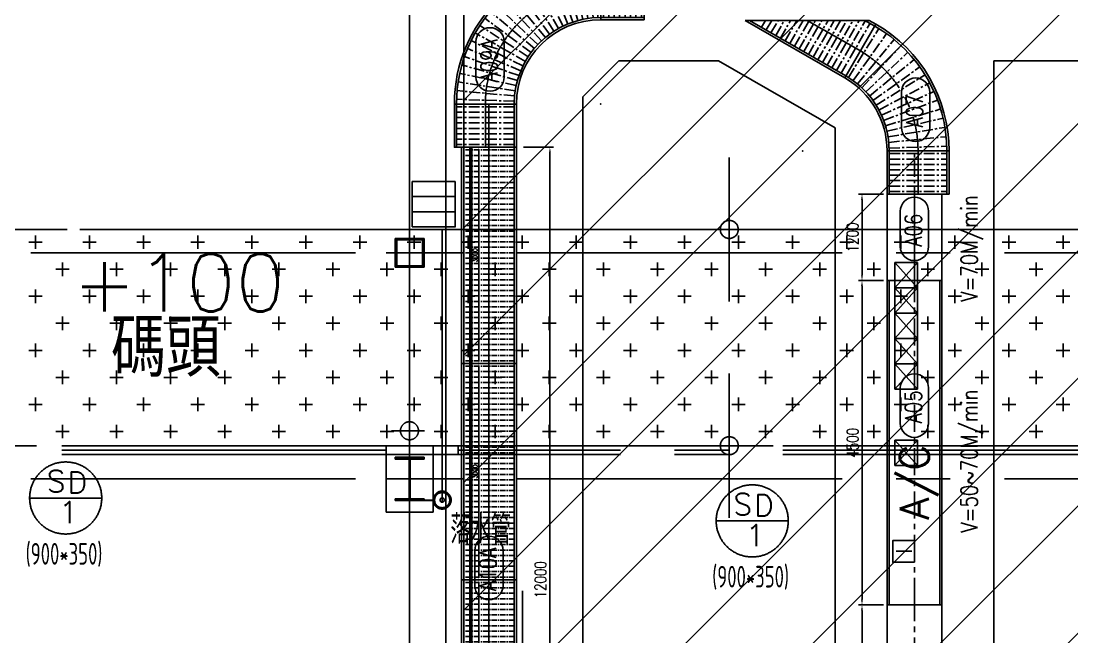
# Model space of a CAD drawing. Extents: x -40736 to 367926, y -65544 to 37405.
# Drawn here: x 336852 to 338310, y -51563 to -50708 of the extents above; entities that cross this region are included whole.
import ezdxf
from ezdxf.enums import TextEntityAlignment as Align

# ---------------------------------------------------------------- set-up
doc = ezdxf.new("R2010")
doc.units = 0
doc.header["$LTSCALE"] = 600
doc.header["$MEASUREMENT"] = 0
for name, pattern in [('CENTER', [2, 1.25, -0.25, 0.25, -0.25]), ('CENTER2', [1.125, 0.75, -0.125, 0.125, -0.125]), ('PHANTOM', [2.5, 1.25, -0.25, 0.25, -0.25, 0.25, -0.25])]:
    doc.linetypes.add(name, pattern=pattern)
doc.layers.get('0').update_dxf_attribs({"linetype": 'CONTINUOUS'})
doc.layers.get('DEFPOINTS').update_dxf_attribs({"linetype": 'CONTINUOUS'})
for name, color, linetype in [('0-1F_OHCV', 6, 'CONTINUOUS'), ('0-CV-DIM', 3, 'CONTINUOUS'), ('0-入荷', 11, 'CONTINUOUS'), ('0-架台', 232, 'CONTINUOUS'), ('0-機台細部', 7, 'CONTINUOUS'), ('0-機號', 4, 'CONTINUOUS'), ('0-滾筒細部', 3, 'CONTINUOUS'), ('0-記號', 3, 'CONTINUOUS'), ('底圖', 253, 'CONTINUOUS'), ('規劃圖', 253, 'CONTINUOUS')]:
    doc.layers.add(name, color=color, linetype=linetype)
doc.styles.add('AEH', font='SIMPLEX.SHX', dxfattribs={"bigfont": 'AE.SHX'})
doc.styles.add('CHINESET', font='ISOCP.SHX', dxfattribs={"width": 0.7, "bigfont": 'CHINESET.SHX'})
doc.styles.get("Standard").update_dxf_attribs({"font": 'txt.shx', "width": 0.75, "bigfont": 'chineset.shx'})
doc.dimstyles.get("Standard").update_dxf_attribs({"dimtxt": 0.18, "dimasz": 0.18, "dimexe": 0.18, "dimexo": 0.0625, "dimgap": 0.09, "dimtad": 0, "dimtih": 1, "dimtoh": 1, "dimdec": 4, "dimzin": 0, "dimdsep": 46, "dimtxsty": 'Standard', "dimcen": 0.09, "dimadec": 0, "dimazin": 0, "dimtfac": 1, "dimtdec": 4, "dimtofl": 0, "dimtmove": 0, "dimatfit": 3, "dimfxl": 0, "dimtolj": 1, "dimtzin": 0, "dimarcsym": 0})

# ---------------------------------------------------------------- blocks, each defined once
blk = doc.blocks.new('90curve')
for p, q in [((-1170, 0), (-2030, 0)), ((0, -1170), (0, -2030))]:
    blk.add_line(p, q)
for points in [[(-2030, 0), (-1170, 0), (-1170, 600), (-2030, 600)], [(0, -2030), (600, -2030), (600, -1170), (0, -1170)]]:
    blk.add_lwpolyline(points, close=True)
for radius in [2030, 1170]:
    blk.add_arc((0, 0), radius, 180, 270)
at = {"linetype": 'CENTER'}
blk.add_arc((0, 0), 1600, 180, 270, dxfattribs=at)
blk.add_point((0, 0))
blk = doc.blocks.new('*D395')
at = {"layer": '0-CV-DIM', "color": 0, "lineweight": -2}
for p, q in [((14444, 85242), (14444, 84777)), ((26444, 85192), (26444, 84777)), ((26369, 84827), (14519, 84827))]:
    blk.add_line(p, q, dxfattribs=at)
at = {"layer": '0-CV-DIM', "color": 0}
for points in [[(14519, 84839), (14519, 84814), (14444, 84827)], [(26369, 84839), (26369, 84814), (26444, 84827)]]:
    blk.add_solid(points, dxfattribs=at)
at = {"layer": 'DEFPOINTS', "color": 0}
for p in [(14444, 85292), (26444, 85242), (14444, 84827)]:
    blk.add_point(p, dxfattribs=at)
at = {"layer": '0-CV-DIM', "color": 0, "insert": (20444, 84957), "char_height": 160, "attachment_point": 5}
blk.add_mtext('\\A1;12000', dxfattribs=at)
blk = doc.blocks.new('roller_FF')
at = {"color": 1, "linetype": 'CENTER', "ltscale": 0.1}
blk.add_line((0, -350), (0, 350), dxfattribs=at)
blk = doc.blocks.new('*D93')
at = {"layer": '0-滾筒細部', "color": 0, "lineweight": -2}
for p, q in [((0, 360), (0, 120)), ((3000, 360), (3000, 120)), ((2970, 140), (30, 140))]:
    blk.add_line(p, q, dxfattribs=at)
at = {"layer": '0-滾筒細部', "color": 0}
for points in [[(30, 145), (30, 135), (0, 140)], [(2970, 145), (2970, 135), (3000, 140)]]:
    blk.add_solid(points, dxfattribs=at)
at = {"layer": 'DEFPOINTS', "color": 0}
for p in [(0, 380), (3000, 380), (0, 140)]:
    blk.add_point(p, dxfattribs=at)
at = {"layer": '0-滾筒細部', "color": 0, "insert": (1500, 192), "char_height": 64, "attachment_point": 5}
blk.add_mtext('\\A1;3000', dxfattribs=at)
blk = doc.blocks.new('CURVE_90')
for p, q in [((1600, 1170), (1600, 2030)), ((1600, 2000), (2200, 2000)), ((1600, 1200), (2200, 1200)), ((430, 0), (-430, 0)), ((-400, 0), (-400, -600)), ((400, 0), (400, -600))]:
    blk.add_line(p, q)
at = {"color": 1}
for p, q in [((1600, 1600), (2200, 1600)), ((0, 0), (0, -600))]:
    blk.add_line(p, q, dxfattribs=at)
for points in [[(1600, 1170), (2200, 1170), (2200, 2030), (1600, 2030)], [(-430, 0), (-430, -600), (430, -600), (430, 0)]]:
    blk.add_lwpolyline(points, close=True)
for radius in [2030, 2000, 1200, 1170]:
    blk.add_arc((1600, 0), radius, 90, 180)
at = {"color": 1, "linetype": 'CENTER'}
blk.add_arc((1600, 0), 1600, 90, 180, dxfattribs=at)
blk.add_point((1600, 0))
at = {"layer": '0-滾筒細部', "color": 1, "linetype": 'CENTER', "ltscale": 0.2}
for p, q in [((1275, 1155), (1058, 1925)), ((1345, 1173), (1175, 1954)), ((1416, 1186), (1294, 1976)), ((1488, 1195), (1414, 1991)), ((1561, 1199), (1535, 1999)), ((1638, 1200), (1638, 2000)), ((1712, 1200), (1712, 2000)), ((1788, 1200), (1788, 2000)), ((1862, 1200), (1862, 2000)), ((1938, 1200), (1938, 2000)), ((2012, 1200), (2012, 2000)), ((2088, 1200), (2088, 2000)), ((2162, 1200), (2162, 2000)), ((1072, 1078), (720, 1796)), ((1138, 1107), (830, 1846)), ((1206, 1133), (943, 1889)), ((886, 965), (411, 1608)), ((946, 1006), (510, 1677)), ((1008, 1044), (613, 1740)), ((829, 920), (316, 1533)), ((724, 820), (140, 1367)), ((775, 872), (225, 1453)), ((632, 709), (-14, 1181)), ((676, 766), (60, 1277)), ((591, 649), (-82, 1082)), ((553, 587), (-144, 978)), ((490, 456), (-250, 761)), ((520, 523), (-200, 871)), ((465, 389), (-292, 648)), ((443, 319), (-328, 532)), ((413, 178), (-378, 296)), ((426, 249), (-357, 415)), ((405, 106), (-392, 176)), ((401, 39), (-399, 65)), ((-400, -38), (400, -38)), ((-400, -112), (400, -112)), ((-400, -188), (400, -188)), ((-400, -262), (400, -262)), ((-400, -338), (400, -338)), ((-400, -413), (400, -413)), ((-400, -488), (400, -488)), ((-400, -563), (400, -563))]:
    blk.add_line(p, q, dxfattribs=at)
blk = doc.blocks.new('platform')
at = {"layer": '0-架台'}
for p, q in [((-34500, -10894), (-34500, -40269)), ((-32100, -13094), (-32600, -13594)), ((-30715, -13094), (-32100, -13094)), ((-30715, -13094), (-29100, -14024)), ((-24715, -13094), (-26900, -13094)), ((-26900, -13094), (-26900, -25594)), ((-32600, -13594), (-32600, -37569)), ((-29100, -14024), (-29100, -25594))]:
    blk.add_line(p, q, dxfattribs=at)
blk = doc.blocks.new('1F-2123')
at = {"color": 15, "linetype": 'PHANTOM'}
for p, q in [((14698.266919, 94730.164645), (14666.866919, 94730.164645)), ((14666.866919, 94730.164645), (14666.866919, 94694.964645)), ((14698.266919, 94730.164645), (14666.866919, 94694.964645)), ((14698.266919, 94694.964645), (14666.866919, 94730.164645)), ((14698.266919, 94730.164645), (14698.266919, 94694.964645)), ((14698.266919, 94694.964645), (14666.866919, 94694.964645))]:
    blk.add_line(p, q, dxfattribs=at)
blk = doc.blocks.new('1F-2124')
at = {"color": 15, "linetype": 'PHANTOM'}
for p, q in [((14698.266919, 94694.964645), (14666.866919, 94694.964645)), ((14666.866919, 94694.964645), (14666.866919, 94659.764645)), ((14698.266919, 94694.964645), (14666.866919, 94659.764645)), ((14698.266919, 94659.764645), (14666.866919, 94694.964645)), ((14698.266919, 94694.964645), (14698.266919, 94659.764645)), ((14698.266919, 94659.764645), (14666.866919, 94659.764645))]:
    blk.add_line(p, q, dxfattribs=at)
blk = doc.blocks.new('1F-2125')
at = {"color": 15, "linetype": 'PHANTOM'}
for p, q in [((14698.266919, 94659.764645), (14666.866919, 94659.764645)), ((14666.866919, 94659.764645), (14666.866919, 94624.564645)), ((14698.266919, 94659.764645), (14666.866919, 94624.564645)), ((14698.266919, 94624.564645), (14666.866919, 94659.764645)), ((14698.266919, 94659.764645), (14698.266919, 94624.564645)), ((14698.266919, 94624.564645), (14666.866919, 94624.564645))]:
    blk.add_line(p, q, dxfattribs=at)
blk = doc.blocks.new('1F-2126')
at = {"color": 15, "linetype": 'PHANTOM'}
for p, q in [((14698.266919, 94624.564645), (14666.866919, 94624.564645)), ((14666.866919, 94624.564645), (14666.866919, 94589.364645)), ((14698.266919, 94624.564645), (14666.866919, 94589.364645)), ((14698.266919, 94589.364645), (14666.866919, 94624.564645)), ((14698.266919, 94624.564645), (14698.266919, 94589.364645)), ((14698.266919, 94589.364645), (14666.866919, 94589.364645))]:
    blk.add_line(p, q, dxfattribs=at)
blk = doc.blocks.new('1F-2127')
at = {"color": 15, "linetype": 'PHANTOM'}
for p, q in [((14698.266919, 94589.364645), (14666.866919, 94589.364645)), ((14666.866919, 94589.364645), (14666.866919, 94554.164645)), ((14698.266919, 94589.364645), (14666.866919, 94554.164645)), ((14698.266919, 94554.164645), (14666.866919, 94589.364645)), ((14698.266919, 94589.364645), (14698.266919, 94554.164645)), ((14698.266919, 94554.164645), (14666.866919, 94554.164645))]:
    blk.add_line(p, q, dxfattribs=at)
blk = doc.blocks.new('1F-2138')
at = {"color": 15, "linetype": 'PHANTOM'}
for p, q in [((14698.266919, 94483.764645), (14666.866919, 94483.764645)), ((14666.866919, 94483.764645), (14666.866919, 94448.564645)), ((14698.266919, 94483.764645), (14666.866919, 94448.564645)), ((14698.266919, 94448.564645), (14666.866919, 94483.764645)), ((14698.266919, 94483.764645), (14698.266919, 94448.564645)), ((14698.266919, 94448.564645), (14666.866919, 94448.564645))]:
    blk.add_line(p, q, dxfattribs=at)
blk = doc.blocks.new('Blet_CV_WWW')
blk.add_line((1200, 380), (1200, -380))
at = {"color": 1}
blk.add_line((0, 0), (1200, 0), dxfattribs=at)
blk.add_lwpolyline([(0, 380), (0, -380), (1200, -380), (1200, 380)], close=True)
blk = doc.blocks.new('1F-2149')
at = {"color": 15, "linetype": 'PHANTOM'}
for p, q in [((15298.266919, 94038.564645), (15266.866919, 94038.564645)), ((15266.866919, 94038.564645), (15266.866919, 94003.364645)), ((15298.266919, 94038.564645), (15266.866919, 94003.364645)), ((15298.266919, 94003.364645), (15266.866919, 94038.564645)), ((15298.266919, 94038.564645), (15298.266919, 94003.364645)), ((15298.266919, 94003.364645), (15266.866919, 94003.364645))]:
    blk.add_line(p, q, dxfattribs=at)
blk = doc.blocks.new('CC_001')
at = {"color": 15}
for p, q in [((688, -275), (762, 275)), ((838, -275), (912, 275)), ((988, -275), (1062, 275)), ((1138, -275), (1212, 275)), ((1288, -275), (1362, 275))]:
    blk.add_line(p, q, dxfattribs=at)
at = {"color": 1, "linetype": 'CENTER', "ltscale": 0.5}
blk.add_line((500, 0), (4325, 0), dxfattribs=at)
blk.add_lwpolyline([(500, 380), (4325, 380), (4325, -380), (500, -380)], close=True)
at = {"color": 0, "linetype": 'ByBlock', "extrusion": (0, 0, -1), "xscale": 10, "yscale": 10, "zscale": -10, "rotation": 90}
blk.add_blockref('1F-2149', (938553, -152939), dxfattribs=at)
blk = doc.blocks.new('A$C24A45E0A')
for p, q in [((1445, 1013), (1015, 1758)), ((860, 0), (0, 0))]:
    blk.add_line(p, q)
for radius in [2030, 2000, 1200, 1170]:
    blk.add_arc((2030, 0), radius, 120, 180)
at = {"color": 1, "linetype": 'CENTER'}
blk.add_arc((2030, 0), 1600, 120, 180, dxfattribs=at)
blk.add_point((2030, 0))
blk = doc.blocks.new('A$C074F71BD')
at = {"color": 1, "linetype": 'CENTER'}
blk.add_line((2729, 2850), (913, 2850), dxfattribs=at)
for p, q in [((1015, 2358), (1106, 2410)), ((1030, 2332), (1166, 2410)), ((2826, 2410), (1106, 2410)), ((1430, 1639), (2766, 2410)), ((1445, 1613), (2826, 2410)), ((30, 600), (30, 0)), ((830, 600), (830, 0))]:
    blk.add_line(p, q)
at = {"color": 1}
for p, q in [((1230, 1986), (1966, 2410)), ((430, 600), (430, 0))]:
    blk.add_line(p, q, dxfattribs=at)
blk.add_lwpolyline([(0, 600), (860, 600), (860, 0), (0, 0)], close=True)
at = {"layer": '0-滾筒細部', "color": 1, "linetype": 'CENTER', "ltscale": 0.2}
for p, q in [((1495, 1677), (1095, 2370)), ((1560, 1714), (1160, 2407)), ((1625, 1752), (1245, 2410)), ((1690, 1789), (1331, 2410)), ((1755, 1827), (1418, 2410)), ((1820, 1864), (1504, 2410)), ((1885, 1902), (1591, 2410)), ((1950, 1939), (1678, 2410)), ((2015, 1977), (1764, 2410)), ((2080, 2014), (1851, 2410)), ((2144, 2052), (1937, 2410)), ((2209, 2089), (2024, 2410)), ((2274, 2127), (2111, 2410)), ((2339, 2164), (2197, 2410)), ((2404, 2202), (2284, 2410)), ((2469, 2239), (2370, 2410)), ((2534, 2277), (2457, 2410)), ((2599, 2314), (2544, 2410)), ((1331, 1575), (865, 2226)), ((1396, 1619), (974, 2298)), ((1210, 1476), (663, 2060)), ((1269, 1528), (761, 2146)), ((1154, 1420), (570, 1967)), ((1055, 1299), (404, 1765)), ((1102, 1361), (484, 1869)), ((1011, 1234), (332, 1656)), ((972, 1166), (266, 1543)), ((937, 1095), (208, 1425)), ((882, 948), (116, 1181)), ((907, 1023), (158, 1304)), ((861, 872), (82, 1054)), ((846, 795), (57, 926)), ((836, 718), (40, 796)), ((831, 639), (31, 665)), ((831, 639), (31, 665)), ((830, 562), (30, 562)), ((830, 487), (30, 487)), ((830, 412), (30, 412)), ((830, 337), (30, 337)), ((830, 262), (30, 262)), ((830, 187), (30, 187)), ((830, 112), (30, 112)), ((830, 37), (30, 37))]:
    blk.add_line(p, q, dxfattribs=at)
blk.add_blockref('A$C24A45E0A', (0, 600))
blk = doc.blocks.new('*D384')
at = {"color": 0, "lineweight": -2}
for p, q in [((-3400, -1120), (-3400, -773)), ((-2275, -823), (-3325, -823)), ((-2200, -1120), (-2200, -773))]:
    blk.add_line(p, q, dxfattribs=at)
at = {"color": 0}
for points in [[(-3325, -810), (-3325, -835), (-3400, -823)], [(-2275, -810), (-2275, -835), (-2200, -823)]]:
    blk.add_solid(points, dxfattribs=at)
at = {"layer": 'DEFPOINTS', "color": 0}
for p in [(-3400, -823), (-3400, -1170), (-2200, -1170)]:
    blk.add_point(p, dxfattribs=at)
at = {"color": 0, "insert": (-2800, -693), "char_height": 160, "attachment_point": 5}
blk.add_mtext('\\A1;1200', dxfattribs=at)
blk = doc.blocks.new('*D385')
at = {"color": 0, "lineweight": -2}
for p, q in [((-7900, -1120), (-7900, -773)), ((-3475, -823), (-7825, -823)), ((-3400, -1120), (-3400, -773))]:
    blk.add_line(p, q, dxfattribs=at)
at = {"color": 0}
for points in [[(-7825, -810), (-7825, -835), (-7900, -823)], [(-3475, -810), (-3475, -835), (-3400, -823)]]:
    blk.add_solid(points, dxfattribs=at)
at = {"layer": 'DEFPOINTS', "color": 0}
for p in [(-7900, -823), (-7900, -1170), (-3400, -1170)]:
    blk.add_point(p, dxfattribs=at)
at = {"color": 0, "insert": (-5650, -693), "char_height": 160, "attachment_point": 5}
blk.add_mtext('\\A1;4500', dxfattribs=at)
blk = doc.blocks.new('*D386')
at = {"color": 0, "lineweight": -2}
for p, q in [((-11725, -1010), (-11725, -773)), ((-7975, -823), (-11650, -823)), ((-7900, -1120), (-7900, -773))]:
    blk.add_line(p, q, dxfattribs=at)
at = {"color": 0}
for points in [[(-11650, -810), (-11650, -835), (-11725, -823)], [(-7975, -810), (-7975, -835), (-7900, -823)]]:
    blk.add_solid(points, dxfattribs=at)
at = {"layer": 'DEFPOINTS', "color": 0}
for p in [(-11725, -823), (-11725, -1060), (-7900, -1170)]:
    blk.add_point(p, dxfattribs=at)
at = {"color": 0, "insert": (-9812, -693), "char_height": 160, "attachment_point": 5}
blk.add_mtext('\\A1;3825', dxfattribs=at)
blk = doc.blocks.new('A$C46C37F3C')
blk.add_lwpolyline([(0, 0), (300, 0), (300, 300), (0, 300)], close=True)
blk.add_text('I', height=220).set_placement((118, 35))
blk = doc.blocks.new('CV_3000L_FF')
for p, q in [((0, 350), (3000, 350)), ((0, -350), (3000, -350))]:
    blk.add_line(p, q)
at = {"color": 1, "linetype": 'CENTER'}
blk.add_line((0, 0), (3000, 0), dxfattribs=at)
blk.add_lwpolyline([(0, -380), (3000, -380), (3000, 380), (0, 380)], close=True)
at = {"layer": '0-滾筒細部'}
for p in [(37.5, 0), (112.5, 0), (187.5, 0), (262.5, 0), (337.5, 0), (412.5, 0), (487.5, 0), (562.5, 0), (637.5, 0), (712.5, 0), (787.5, 0), (862.5, 0), (937.5, 0), (1012.5, 0), (1087.5, 0), (1162.5, 0), (1237.5, 0), (1312.5, 0), (1387.5, 0), (1462.5, 0), (1537.5, 0), (1612.5, 0), (1687.5, 0), (1762.5, 0), (1837.5, 0), (1912.5, 0), (1987.5, 0), (2062.5, 0), (2137.5, 0), (2212.5, 0), (2287.5, 0), (2362.5, 0), (2437.5, 0), (2512.5, 0), (2587.5, 0), (2662.5, 0), (2737.5, 0), (2812.5, 0), (2887.5, 0), (2962.5, 0)]:
    blk.add_blockref('roller_FF', p, dxfattribs=at)
dim = blk.add_linear_dim(base=(0, 140), p1=(3000, 380), p2=(0, 380), dimstyle='Standard', override={"dimscale": 20}, dxfattribs=at)
dim.commit()
dim.dimension.update_dxf_attribs({"geometry": '*D93', "text_midpoint": (1500, 192)})
blk = doc.blocks.new('A$C77002C3D')
at = {"layer": '0-1F_OHCV'}
blk.add_line((3118.86638, 85671.91618), (27043.8664, 85671.91618), dxfattribs=at)
blk.add_lwpolyline([(3718.8663, 85291.91618), (26443.86647, 85291.91618), (26443.86647, 86051.91618), (3718.8663, 86051.91618)], close=True, dxfattribs=at)
at = {"layer": '0-1F_OHCV', "const_width": 50}
blk.add_lwpolyline([(8443.8664, 85921.91618), (26443.86647, 85921.91618)], dxfattribs=at)
at = {"layer": '0-機號'}
for points in [[(20852.10907, 85476.06328), (20362.21579, 85476.06328, -1), (20362.21579, 85867.76908), (20852.10907, 85867.76908, -1)], [(27906.84203, 85461.06328), (27416.94876, 85461.06328, -1), (27416.94876, 85852.76908), (27906.84203, 85852.76908, -1)]]:
    blk.add_lwpolyline(points, format="xyb", close=True, dxfattribs=at)
at = {"layer": '0-1F_OHCV', "rotation": 180}
blk.add_blockref('90curve', (27043.86647, 84121.91618), dxfattribs=at)
at = {"layer": '0-機台細部', "xscale": -1}
blk.add_blockref('CURVE_90', (28643.86647, 84121.91618), dxfattribs=at)
at = {"layer": '0-機台細部'}
for p in [(17443.86645, 85671.91618), (20443.8664, 85671.91618), (23443.8664, 85671.91618)]:
    blk.add_blockref('CV_3000L_FF', p, dxfattribs=at)
at = {"layer": '0-機號', "width": 0.8}
for s, p in [('A10A', (20588.57599, 85685.61378)), ('A09A', (27643.30895, 85670.61378))]:
    blk.add_text(s, height=230.4, dxfattribs=at).set_placement(p, align=Align.MIDDLE)
at = {"layer": '0-CV-DIM'}
dim = blk.add_linear_dim(base=(14443.86645, 84826.92881), p1=(26443.86647, 85241.91618), p2=(14443.86645, 85291.91618), dimstyle='Standard', override={"dimscale": 50}, dxfattribs=at)
dim.commit()
dim.dimension.update_dxf_attribs({"geometry": '*D395', "text_midpoint": (20443.86646, 84956.92881)})
blk = doc.blocks.new('in_line_01')
at = {"layer": '0-入荷', "color": 11}
for p, q in [((-7900, -1200.00008), (-3400, -1200.00008)), ((-7900, -1900.00008), (-3400, -1900.00008))]:
    blk.add_line(p, q, dxfattribs=at)
at = {"layer": '0-入荷', "color": 11, "linetype": 'CENTER', "ltscale": 0.5}
for p, q in [((-11725, -1550.00008), (-7900, -1550.00008)), ((-7900, -1550.00008), (-3400, -1550.00008))]:
    blk.add_line(p, q, dxfattribs=at)
at = {"layer": '0-入荷', "color": 11, "linetype": 'CENTER', "ltscale": 0.3}
blk.add_line((-3400, -1550.00008), (-1600, -1550.00008), dxfattribs=at)
at = {"layer": '0-入荷', "color": 11}
for points in [[(-11725, -1930.00008), (-7900, -1930.00008), (-7900, -1170.00008), (-11725, -1170.00008)], [(-7900, -1930.00008), (-3400, -1930.00008), (-3400, -1170.00008), (-7900, -1170.00008)], [(-3400, -1930.00008), (-2200, -1930.00008), (-2200, -1170.00008), (-3400, -1170.00008)], [(-1600, -1170.00008), (-2200, -1170.00008), (-2200, -2030.00008), (-1600, -2030.00008)]]:
    blk.add_lwpolyline(points, close=True, dxfattribs=at)
at = {"layer": '0-機號', "color": 7}
blk.add_lwpolyline([(-4888.89122, -1745.85298), (-5378.7845, -1745.85298, -1), (-5378.7845, -1354.14718), (-4888.89122, -1354.14718, -1)], format="xyb", close=True, dxfattribs=at)
at = {"layer": '0-機號'}
for points in [[(-2437.16381, -1745.85298), (-2927.05708, -1745.85298, -1), (-2927.05708, -1354.14718), (-2437.16381, -1354.14718, -1)], [(-784.00953, -1762.26947), (-1273.90281, -1762.26947, -1), (-1273.90281, -1370.56367), (-784.00953, -1370.56367, -1)]]:
    blk.add_lwpolyline(points, format="xyb", close=True, dxfattribs=at)
at = {"color": 0, "linetype": 'ByBlock', "xscale": 10, "yscale": 10, "zscale": 10, "rotation": 270}
for name in ['1F-2138', '1F-2127', '1F-2126', '1F-2125', '1F-2124', '1F-2123']:
    blk.add_blockref(name, (-950449.64645, 145388.66909), dxfattribs=at)
at = {"layer": '0-機台細部', "xscale": -1}
for name, p, rotation in [('A$C074F71BD', (-2199.99965, -2029.99991), 270), ('CC_001', (-12225, -1550.00008), 180)]:
    blk.add_blockref(name, p, dxfattribs=dict(at, rotation=rotation))
at = {"layer": '0-機台細部'}
blk.add_blockref('Blet_CV_WWW', (-3400, -1550.00008), dxfattribs=at)
at = {"layer": '0-記號'}
blk.add_blockref('A$C46C37F3C', (-7307.02441, -1550.00008), dxfattribs=at)
blk.add_text('A/C', height=400).set_placement((-6718.55707, -1749.74793))
at = {"layer": '0-機號', "color": 7, "width": 0.8}
blk.add_text('A05', height=230.4, dxfattribs=at).set_placement((-5152.4243, -1536.30249), align=Align.MIDDLE)
at = {"layer": '0-機號', "width": 0.8}
for s, p in [('A06', (-2700.69688, -1536.30249)), ('A07', (-1047.54261, -1552.71898)), ('V=50~70M/min', (-5904.70066, -2327.24765)), ('V=70M/min', (-2954.91241, -2327.24765))]:
    blk.add_text(s, height=230.4, dxfattribs=at).set_placement(p, align=Align.MIDDLE)
for base, p1, p2, override, picture, middle in [((-11725, -822.79532), (-7900, -1170.00008), (-11725, -1060.00008), {"dimscale": 50, "dimtmove": 1}, '*D386', (-9812.5, -692.79532)), ((-7900, -822.79532), (-3400, -1170.00008), (-7900, -1170.00008), {"dimscale": 50, "dimtmove": 1}, '*D385', (-5650, -692.79532)), ((-3400, -822.79532), (-2200, -1170.00008), (-3400, -1170.00008), {"dimscale": 50}, '*D384', (-2800, -692.79532))]:
    dim = blk.add_linear_dim(base=base, p1=p1, p2=p2, dimstyle='Standard', override=override)
    dim.commit()
    dim.dimension.update_dxf_attribs({"geometry": picture, "text_midpoint": middle})
blk = doc.blocks.new('A$C1C6605B1')
at = {"layer": '規劃圖', "xscale": 0.09999999997671694, "yscale": 0.09999999997671694, "zscale": 0.09999999997671694}
blk.add_blockref('platform', (-3277.72048, 4973.90789), dxfattribs=at)
at = {"layer": '規劃圖', "xscale": 0.09999999997671694, "yscale": 0.09999999997671694, "zscale": 0.09999999997671694, "rotation": 90}
for name, p in [('A$C77002C3D', (1899.47115, 900.11336)), ('in_line_01', (-6232.72049, 3699.5))]:
    blk.add_blockref(name, p, dxfattribs=at)

msp = doc.modelspace()

# ---------------------------------------------------------------- hatches: boundary and pattern name
at = {"layer": '底圖'}
h = msp.add_hatch(dxfattribs=at)
h.set_pattern_fill('ANSI31', color=253, scale=1000, style=0)
h.set_pattern_definition([(45, (309308.72, -68899.45), (-88.38835, 88.38835), [])])
h.paths.add_polyline_path([(337466.29017, -53718.31705), (346391.28917, -53718.31705), (346391.28917, -49643.31765), (337466.29017, -49643.31765)])

# ---------------------------------------------------------------- linework, layer by layer
at = {"layer": '底圖', "color": 253}
for p, q in [((337391.29017, -53643.31705), (337391.29017, -49643.31765)), ((337466.29017, -53718.31705), (337466.29017, -49718.31765)), ((337547.9389, -51498.72335), (337547.9389, -51875.88243))]:
    msp.add_line(p, q, dxfattribs=at)
at = {"layer": '底圖', "linetype": 'CENTER2'}
for p, q in [((337834.55208, -50997.33166), (337834.55208, -50897.33166)), ((337834.55208, -50897.33166), (337834.55208, -51097.33166)), ((337834.55208, -51097.33166), (337834.55208, -50897.33166)), ((337394.65259, -50930.74397), (337454.65259, -50930.73295)), ((337394.65259, -50930.74397), (337454.65259, -50930.73295)), ((337394.66416, -50993.73295), (337394.65259, -50930.74397)), ((337394.66416, -50993.73295), (337394.65259, -50930.74397)), ((337454.65259, -50930.73295), (337454.65259, -50993.73295)), ((337394.65644, -50951.74397), (337454.65644, -50951.73295)), ((337394.6603, -50972.74397), (337454.6603, -50972.73295)), ((360391.28956, -50997.33166), (332391.28957, -50997.33166)), ((335058.78957, -50997.33166), (337391.28957, -50997.33166)), ((336872.39503, -51024.419), (336872.39503, -51005.669)), ((336947.39503, -51024.419), (336947.39503, -51005.669)), ((337022.39503, -51024.419), (337022.39503, -51005.669)), ((337097.39503, -51024.419), (337097.39503, -51005.669)), ((337172.39503, -51024.419), (337172.39503, -51005.669)), ((337247.39503, -51024.419), (337247.39503, -51005.669)), ((337322.39503, -51024.419), (337322.39503, -51005.669)), ((337391.28957, -50997.33166), (345358.78957, -50997.33166)), ((337391.30114, -51059.83166), (337391.30114, -50999.83166)), ((337394.66416, -50993.74397), (337454.66416, -50993.73295)), ((337397.39503, -51024.419), (337397.39503, -51005.669)), ((337436.38718, -51374.04847), (337436.38718, -50997.33166)), ((337472.39503, -51024.419), (337472.39503, -51005.669)), ((337547.39503, -51024.419), (337547.39503, -51005.669)), ((337622.39503, -51024.419), (337622.39503, -51005.669)), ((337697.39503, -51024.419), (337697.39503, -51005.669)), ((337772.39503, -51024.419), (337772.39503, -51005.669)), ((337895.31251, -50997.33166), (337784.55208, -50997.33166)), ((337895.31251, -50997.33166), (337784.55208, -50997.33166)), ((337834.55208, -50997.33166), (337834.55208, -51097.33166)), ((337847.39503, -51024.419), (337847.39503, -51005.669)), ((337922.39503, -51024.419), (337922.39503, -51005.669)), ((337997.39503, -51024.419), (337997.39503, -51005.669)), ((338072.39503, -51024.419), (338072.39503, -51005.669)), ((338147.39503, -51024.419), (338147.39503, -51005.669)), ((338222.39503, -51024.419), (338222.39503, -51005.669)), ((338297.39503, -51024.419), (338297.39503, -51005.669)), ((336881.77003, -51015.044), (336863.02003, -51015.044)), ((336956.77003, -51015.044), (336938.02003, -51015.044)), ((337031.77003, -51015.044), (337013.02003, -51015.044)), ((337106.77003, -51015.044), (337088.02003, -51015.044)), ((337181.77003, -51015.044), (337163.02003, -51015.044)), ((337256.77003, -51015.044), (337238.02003, -51015.044)), ((337331.77003, -51015.044), (337313.02003, -51015.044)), ((337371.30114, -51010.96397), (337372.43344, -51009.83166)), ((337371.30114, -51012.73173), (337374.20121, -51009.83166)), ((337411.30114, -51009.83166), (337371.30114, -51009.83166)), ((337371.30114, -51009.83166), (337371.30114, -51049.83166)), ((337371.30114, -51016.26727), (337373.40114, -51014.16727)), ((337371.30114, -51018.03504), (337373.40114, -51015.93504)), ((337371.30114, -51021.57057), (337373.40114, -51019.47057)), ((337371.30114, -51023.33834), (337373.40114, -51021.23834)), ((337409.20114, -51011.93166), (337373.40114, -51011.93166)), ((337373.40114, -51011.93166), (337373.40114, -51047.73166)), ((337375.63674, -51011.93166), (337377.73674, -51009.83166)), ((337377.40451, -51011.93166), (337379.50451, -51009.83166)), ((337380.94004, -51011.93166), (337383.04004, -51009.83166)), ((337382.70781, -51011.93166), (337384.80781, -51009.83166)), ((337386.24335, -51011.93166), (337388.34335, -51009.83166)), ((337388.01111, -51011.93166), (337390.11111, -51009.83166)), ((337406.77003, -51015.044), (337388.02003, -51015.044)), ((337391.54665, -51011.93166), (337393.64665, -51009.83166)), ((337393.31441, -51011.93166), (337395.41441, -51009.83166)), ((337396.84995, -51011.93166), (337398.94995, -51009.83166)), ((337398.61771, -51011.93166), (337400.71771, -51009.83166)), ((337402.15325, -51011.93166), (337404.25325, -51009.83166)), ((337403.92102, -51011.93166), (337406.02102, -51009.83166)), ((337407.45655, -51011.93166), (337409.55655, -51009.83166)), ((337409.20114, -51011.95484), (337411.30114, -51009.85484)), ((337409.20114, -51047.73166), (337409.20114, -51011.93166)), ((337409.20114, -51015.49037), (337411.30114, -51013.39037)), ((337409.20114, -51017.25814), (337411.30114, -51015.15814)), ((337409.20114, -51020.79368), (337411.30114, -51018.69368)), ((337409.20114, -51022.56144), (337411.30114, -51020.46144)), ((337411.30114, -51049.83166), (337411.30114, -51009.83166)), ((337481.77003, -51015.044), (337463.02003, -51015.044)), ((337556.77003, -51015.044), (337538.02003, -51015.044)), ((337631.77003, -51015.044), (337613.02003, -51015.044)), ((337706.77003, -51015.044), (337688.02003, -51015.044)), ((337781.77003, -51015.044), (337763.02003, -51015.044)), ((337856.77003, -51015.044), (337838.02003, -51015.044)), ((337931.77003, -51015.044), (337913.02003, -51015.044)), ((338006.77003, -51015.044), (337988.02003, -51015.044)), ((338081.77003, -51015.044), (338063.02003, -51015.044)), ((338156.77003, -51015.044), (338138.02003, -51015.044)), ((338231.77003, -51015.044), (338213.02003, -51015.044)), ((338306.77003, -51015.044), (338288.02003, -51015.044)), ((333491.07, -51029.83166), (361191.28956, -51029.83166)), ((337358.80114, -51029.83166), (337423.80114, -51029.83166)), ((337371.30114, -51026.87387), (337373.40114, -51024.77387)), ((337371.30114, -51028.64164), (337373.40114, -51026.54164)), ((337371.30114, -51032.17717), (337373.40114, -51030.07717)), ((337371.30114, -51033.94494), (337373.40114, -51031.84494)), ((337371.30114, -51037.48047), (337373.40114, -51035.38047)), ((337371.30114, -51039.24824), (337373.40114, -51037.14824)), ((337409.20114, -51026.09698), (337411.30114, -51023.99698)), ((337409.20114, -51027.86474), (337411.30114, -51025.76474)), ((337409.20114, -51031.40028), (337411.30114, -51029.30028)), ((337409.20114, -51033.16804), (337411.30114, -51031.06804)), ((337409.20114, -51036.70358), (337411.30114, -51034.60358)), ((337409.20114, -51038.47134), (337411.30114, -51036.37134)), ((336909.89503, -51061.919), (336909.89503, -51043.169)), ((336984.89503, -51061.919), (336984.89503, -51043.169)), ((337059.89503, -51061.919), (337059.89503, -51043.169)), ((337134.89503, -51061.919), (337134.89503, -51043.169)), ((337209.89503, -51061.919), (337209.89503, -51043.169)), ((337284.89503, -51061.919), (337284.89503, -51043.169)), ((337359.89503, -51061.919), (337359.89503, -51043.169)), ((337371.30114, -51042.78377), (337373.40114, -51040.68377)), ((337371.30114, -51044.55154), (337373.40114, -51042.45154)), ((337371.30114, -51048.08707), (337373.40114, -51045.98707)), ((337371.30114, -51049.83166), (337411.30114, -51049.83166)), ((337371.32432, -51049.83166), (337373.42432, -51047.73166)), ((337373.40114, -51047.73166), (337409.20114, -51047.73166)), ((337374.85985, -51049.83166), (337376.95985, -51047.73166)), ((337376.62762, -51049.83166), (337378.72762, -51047.73166)), ((337380.16315, -51049.83166), (337382.26315, -51047.73166)), ((337381.93092, -51049.83166), (337384.03092, -51047.73166)), ((337385.46645, -51049.83166), (337387.56645, -51047.73166)), ((337387.23422, -51049.83166), (337389.33422, -51047.73166)), ((337390.76975, -51049.83166), (337392.86975, -51047.73166)), ((337392.53752, -51049.83166), (337394.63752, -51047.73166)), ((337396.07305, -51049.83166), (337398.17305, -51047.73166)), ((337397.84082, -51049.83166), (337399.94082, -51047.73166)), ((337401.37635, -51049.83166), (337403.47635, -51047.73166)), ((337403.14412, -51049.83166), (337405.24412, -51047.73166)), ((337406.67966, -51049.83166), (337408.77966, -51047.73166)), ((337408.44742, -51049.83166), (337411.30114, -51046.97795)), ((337409.20114, -51042.00688), (337411.30114, -51039.90688)), ((337409.20114, -51043.77465), (337411.30114, -51041.67465)), ((337409.20114, -51047.31018), (337411.30114, -51045.21018)), ((337409.20114, -51047.73166), (337409.20114, -51047.73166)), ((337434.89503, -51061.919), (337434.89503, -51043.169)), ((337509.89503, -51061.919), (337509.89503, -51043.169)), ((337584.89503, -51061.919), (337584.89503, -51043.169)), ((337659.89503, -51061.919), (337659.89503, -51043.169)), ((337734.89503, -51061.919), (337734.89503, -51043.169)), ((337809.89503, -51061.919), (337809.89503, -51043.169)), ((337884.89503, -51061.919), (337884.89503, -51043.169)), ((337959.89503, -51061.919), (337959.89503, -51043.169)), ((338034.89503, -51061.919), (338034.89503, -51043.169)), ((338109.89503, -51061.919), (338109.89503, -51043.169)), ((338184.89503, -51061.919), (338184.89503, -51043.169)), ((338259.89503, -51061.919), (338259.89503, -51043.169)), ((336919.27003, -51052.544), (336900.52003, -51052.544)), ((336994.27003, -51052.544), (336975.52003, -51052.544)), ((337069.27003, -51052.544), (337050.52003, -51052.544)), ((337144.27003, -51052.544), (337125.52003, -51052.544)), ((337219.27003, -51052.544), (337200.52003, -51052.544)), ((337294.27003, -51052.544), (337275.52003, -51052.544)), ((337369.27003, -51052.544), (337350.52003, -51052.544)), ((337444.27003, -51052.544), (337425.52003, -51052.544)), ((337519.27003, -51052.544), (337500.52003, -51052.544)), ((337594.27003, -51052.544), (337575.52003, -51052.544)), ((337669.27003, -51052.544), (337650.52003, -51052.544)), ((337744.27003, -51052.544), (337725.52003, -51052.544)), ((337819.27003, -51052.544), (337800.52003, -51052.544)), ((337894.27003, -51052.544), (337875.52003, -51052.544)), ((337969.27003, -51052.544), (337950.52003, -51052.544)), ((338044.27003, -51052.544), (338025.52003, -51052.544)), ((338119.27003, -51052.544), (338100.52003, -51052.544)), ((338194.27003, -51052.544), (338175.52003, -51052.544)), ((338269.27003, -51052.544), (338250.52003, -51052.544)), ((336872.39503, -51099.419), (336872.39503, -51080.669)), ((336947.39503, -51099.419), (336947.39503, -51080.669)), ((337022.39503, -51099.419), (337022.39503, -51080.669)), ((337097.39503, -51099.419), (337097.39503, -51080.669)), ((337172.39503, -51099.419), (337172.39503, -51080.669)), ((337247.39503, -51099.419), (337247.39503, -51080.669)), ((337322.39503, -51099.419), (337322.39503, -51080.669)), ((337397.39503, -51099.419), (337397.39503, -51080.669)), ((337472.39503, -51099.419), (337472.39503, -51080.669)), ((337547.39503, -51099.419), (337547.39503, -51080.669)), ((337622.39503, -51099.419), (337622.39503, -51080.669)), ((337697.39503, -51099.419), (337697.39503, -51080.669)), ((337772.39503, -51099.419), (337772.39503, -51080.669)), ((337847.39503, -51099.419), (337847.39503, -51080.669)), ((337922.39503, -51099.419), (337922.39503, -51080.669)), ((337997.39503, -51099.419), (337997.39503, -51080.669)), ((338072.39503, -51099.419), (338072.39503, -51080.669)), ((338147.39503, -51099.419), (338147.39503, -51080.669)), ((338222.39503, -51099.419), (338222.39503, -51080.669)), ((338297.39503, -51099.419), (338297.39503, -51080.669)), ((336881.77003, -51090.044), (336863.02003, -51090.044)), ((336956.77003, -51090.044), (336938.02003, -51090.044)), ((337031.77003, -51090.044), (337013.02003, -51090.044)), ((337106.77003, -51090.044), (337088.02003, -51090.044)), ((337181.77003, -51090.044), (337163.02003, -51090.044)), ((337256.77003, -51090.044), (337238.02003, -51090.044)), ((337331.77003, -51090.044), (337313.02003, -51090.044)), ((337406.77003, -51090.044), (337388.02003, -51090.044)), ((337481.77003, -51090.044), (337463.02003, -51090.044)), ((337556.77003, -51090.044), (337538.02003, -51090.044)), ((337631.77003, -51090.044), (337613.02003, -51090.044)), ((337706.77003, -51090.044), (337688.02003, -51090.044)), ((337781.77003, -51090.044), (337763.02003, -51090.044)), ((337856.77003, -51090.044), (337838.02003, -51090.044)), ((337931.77003, -51090.044), (337913.02003, -51090.044)), ((338006.77003, -51090.044), (337988.02003, -51090.044)), ((338081.77003, -51090.044), (338063.02003, -51090.044)), ((338156.77003, -51090.044), (338138.02003, -51090.044)), ((338231.77003, -51090.044), (338213.02003, -51090.044)), ((338306.77003, -51090.044), (338288.02003, -51090.044)), ((336909.89503, -51136.919), (336909.89503, -51118.169)), ((336984.89503, -51136.919), (336984.89503, -51118.169)), ((337059.89503, -51136.919), (337059.89503, -51118.169)), ((337134.89503, -51136.919), (337134.89503, -51118.169)), ((337209.89503, -51136.919), (337209.89503, -51118.169)), ((337284.89503, -51136.919), (337284.89503, -51118.169)), ((337359.89503, -51136.919), (337359.89503, -51118.169)), ((337434.89503, -51136.919), (337434.89503, -51118.169)), ((337509.89503, -51136.919), (337509.89503, -51118.169)), ((337584.89503, -51136.919), (337584.89503, -51118.169)), ((337659.89503, -51136.919), (337659.89503, -51118.169)), ((337734.89503, -51136.919), (337734.89503, -51118.169)), ((337809.89503, -51136.919), (337809.89503, -51118.169)), ((337884.89503, -51136.919), (337884.89503, -51118.169)), ((337959.89503, -51136.919), (337959.89503, -51118.169)), ((338034.89503, -51136.919), (338034.89503, -51118.169)), ((338109.89503, -51136.919), (338109.89503, -51118.169)), ((338184.89503, -51136.919), (338184.89503, -51118.169)), ((338259.89503, -51136.919), (338259.89503, -51118.169)), ((336919.27003, -51127.544), (336900.52003, -51127.544)), ((336994.27003, -51127.544), (336975.52003, -51127.544)), ((337069.27003, -51127.544), (337050.52003, -51127.544)), ((337144.27003, -51127.544), (337125.52003, -51127.544)), ((337219.27003, -51127.544), (337200.52003, -51127.544)), ((337294.27003, -51127.544), (337275.52003, -51127.544)), ((337369.27003, -51127.544), (337350.52003, -51127.544)), ((337444.27003, -51127.544), (337425.52003, -51127.544)), ((337519.27003, -51127.544), (337500.52003, -51127.544)), ((337594.27003, -51127.544), (337575.52003, -51127.544)), ((337669.27003, -51127.544), (337650.52003, -51127.544)), ((337744.27003, -51127.544), (337725.52003, -51127.544)), ((337819.27003, -51127.544), (337800.52003, -51127.544)), ((337894.27003, -51127.544), (337875.52003, -51127.544)), ((337969.27003, -51127.544), (337950.52003, -51127.544)), ((338044.27003, -51127.544), (338025.52003, -51127.544)), ((338119.27003, -51127.544), (338100.52003, -51127.544)), ((338194.27003, -51127.544), (338175.52003, -51127.544)), ((338269.27003, -51127.544), (338250.52003, -51127.544)), ((336881.77003, -51165.044), (336863.02003, -51165.044)), ((336872.39503, -51174.419), (336872.39503, -51155.669)), ((336956.77003, -51165.044), (336938.02003, -51165.044)), ((336947.39503, -51174.419), (336947.39503, -51155.669)), ((337031.77003, -51165.044), (337013.02003, -51165.044)), ((337022.39503, -51174.419), (337022.39503, -51155.669)), ((337106.77003, -51165.044), (337088.02003, -51165.044)), ((337097.39503, -51174.419), (337097.39503, -51155.669)), ((337181.77003, -51165.044), (337163.02003, -51165.044)), ((337172.39503, -51174.419), (337172.39503, -51155.669)), ((337256.77003, -51165.044), (337238.02003, -51165.044)), ((337247.39503, -51174.419), (337247.39503, -51155.669)), ((337331.77003, -51165.044), (337313.02003, -51165.044)), ((337322.39503, -51174.419), (337322.39503, -51155.669)), ((337406.77003, -51165.044), (337388.02003, -51165.044)), ((337397.39503, -51174.419), (337397.39503, -51155.669)), ((337481.77003, -51165.044), (337463.02003, -51165.044)), ((337472.39503, -51174.419), (337472.39503, -51155.669)), ((337556.77003, -51165.044), (337538.02003, -51165.044)), ((337547.39503, -51174.419), (337547.39503, -51155.669)), ((337631.77003, -51165.044), (337613.02003, -51165.044)), ((337622.39503, -51174.419), (337622.39503, -51155.669)), ((337706.77003, -51165.044), (337688.02003, -51165.044)), ((337697.39503, -51174.419), (337697.39503, -51155.669)), ((337781.77003, -51165.044), (337763.02003, -51165.044)), ((337772.39503, -51174.419), (337772.39503, -51155.669)), ((337856.77003, -51165.044), (337838.02003, -51165.044)), ((337847.39503, -51174.419), (337847.39503, -51155.669)), ((337931.77003, -51165.044), (337913.02003, -51165.044)), ((337922.39503, -51174.419), (337922.39503, -51155.669)), ((338006.77003, -51165.044), (337988.02003, -51165.044)), ((337997.39503, -51174.419), (337997.39503, -51155.669)), ((338081.77003, -51165.044), (338063.02003, -51165.044)), ((338072.39503, -51174.419), (338072.39503, -51155.669)), ((338156.77003, -51165.044), (338138.02003, -51165.044)), ((338147.39503, -51174.419), (338147.39503, -51155.669)), ((338231.77003, -51165.044), (338213.02003, -51165.044)), ((338222.39503, -51174.419), (338222.39503, -51155.669)), ((338306.77003, -51165.044), (338288.02003, -51165.044)), ((338297.39503, -51174.419), (338297.39503, -51155.669)), ((336909.89503, -51211.919), (336909.89503, -51193.169)), ((336984.89503, -51211.919), (336984.89503, -51193.169)), ((337059.89503, -51211.919), (337059.89503, -51193.169)), ((337134.89503, -51211.919), (337134.89503, -51193.169)), ((337209.89503, -51211.919), (337209.89503, -51193.169)), ((337284.89503, -51211.919), (337284.89503, -51193.169)), ((337359.89503, -51211.919), (337359.89503, -51193.169)), ((337434.89503, -51211.919), (337434.89503, -51193.169)), ((337509.89503, -51211.919), (337509.89503, -51193.169)), ((337584.89503, -51211.919), (337584.89503, -51193.169)), ((337659.89503, -51211.919), (337659.89503, -51193.169)), ((337734.89503, -51211.919), (337734.89503, -51193.169)), ((337809.89503, -51211.919), (337809.89503, -51193.169)), ((337834.55208, -51397.33166), (337834.55208, -51197.33166)), ((337884.89503, -51211.919), (337884.89503, -51193.169)), ((337959.89503, -51211.919), (337959.89503, -51193.169)), ((338034.89503, -51211.919), (338034.89503, -51193.169)), ((338109.89503, -51211.919), (338109.89503, -51193.169)), ((338184.89503, -51211.919), (338184.89503, -51193.169)), ((338259.89503, -51211.919), (338259.89503, -51193.169)), ((336919.27003, -51202.544), (336900.52003, -51202.544)), ((336994.27003, -51202.544), (336975.52003, -51202.544)), ((337069.27003, -51202.544), (337050.52003, -51202.544)), ((337144.27003, -51202.544), (337125.52003, -51202.544)), ((337219.27003, -51202.544), (337200.52003, -51202.544)), ((337294.27003, -51202.544), (337275.52003, -51202.544)), ((337369.27003, -51202.544), (337350.52003, -51202.544)), ((337444.27003, -51202.544), (337425.52003, -51202.544)), ((337519.27003, -51202.544), (337500.52003, -51202.544)), ((337594.27003, -51202.544), (337575.52003, -51202.544)), ((337669.27003, -51202.544), (337650.52003, -51202.544)), ((337744.27003, -51202.544), (337725.52003, -51202.544)), ((337819.27003, -51202.544), (337800.52003, -51202.544)), ((337894.27003, -51202.544), (337875.52003, -51202.544)), ((337969.27003, -51202.544), (337950.52003, -51202.544)), ((338044.27003, -51202.544), (338025.52003, -51202.544)), ((338119.27003, -51202.544), (338100.52003, -51202.544)), ((338194.27003, -51202.544), (338175.52003, -51202.544)), ((338269.27003, -51202.544), (338250.52003, -51202.544)), ((336881.77003, -51240.044), (336863.02003, -51240.044)), ((336872.39503, -51249.419), (336872.39503, -51230.669)), ((336956.77003, -51240.044), (336938.02003, -51240.044)), ((336947.39503, -51249.419), (336947.39503, -51230.669)), ((337031.77003, -51240.044), (337013.02003, -51240.044)), ((337022.39503, -51249.419), (337022.39503, -51230.669)), ((337106.77003, -51240.044), (337088.02003, -51240.044)), ((337097.39503, -51249.419), (337097.39503, -51230.669)), ((337181.77003, -51240.044), (337163.02003, -51240.044)), ((337172.39503, -51249.419), (337172.39503, -51230.669)), ((337256.77003, -51240.044), (337238.02003, -51240.044)), ((337247.39503, -51249.419), (337247.39503, -51230.669)), ((337331.77003, -51240.044), (337313.02003, -51240.044)), ((337322.39503, -51249.419), (337322.39503, -51230.669)), ((337406.77003, -51240.044), (337388.02003, -51240.044)), ((337397.39503, -51249.419), (337397.39503, -51230.669)), ((337481.77003, -51240.044), (337463.02003, -51240.044)), ((337472.39503, -51249.419), (337472.39503, -51230.669)), ((337556.77003, -51240.044), (337538.02003, -51240.044)), ((337547.39503, -51249.419), (337547.39503, -51230.669)), ((337631.77003, -51240.044), (337613.02003, -51240.044)), ((337622.39503, -51249.419), (337622.39503, -51230.669)), ((337706.77003, -51240.044), (337688.02003, -51240.044)), ((337697.39503, -51249.419), (337697.39503, -51230.669)), ((337781.77003, -51240.044), (337763.02003, -51240.044)), ((337772.39503, -51249.419), (337772.39503, -51230.669)), ((337856.77003, -51240.044), (337838.02003, -51240.044)), ((337847.39503, -51249.419), (337847.39503, -51230.669)), ((337931.77003, -51240.044), (337913.02003, -51240.044)), ((337922.39503, -51249.419), (337922.39503, -51230.669)), ((338006.77003, -51240.044), (337988.02003, -51240.044)), ((337997.39503, -51249.419), (337997.39503, -51230.669)), ((338081.77003, -51240.044), (338063.02003, -51240.044)), ((338072.39503, -51249.419), (338072.39503, -51230.669)), ((338156.77003, -51240.044), (338138.02003, -51240.044)), ((338147.39503, -51249.419), (338147.39503, -51230.669)), ((338231.77003, -51240.044), (338213.02003, -51240.044)), ((338222.39503, -51249.419), (338222.39503, -51230.669)), ((338306.77003, -51240.044), (338288.02003, -51240.044)), ((338297.39503, -51249.419), (338297.39503, -51230.669)), ((336909.89503, -51286.919), (336909.89503, -51268.169)), ((336984.89503, -51286.919), (336984.89503, -51268.169)), ((337059.89503, -51286.919), (337059.89503, -51268.169)), ((337134.89503, -51286.919), (337134.89503, -51268.169)), ((337209.89503, -51286.919), (337209.89503, -51268.169)), ((337284.89503, -51286.919), (337284.89503, -51268.169)), ((337359.89503, -51286.919), (337359.89503, -51268.169)), ((337391.09309, -51259.93104), (337391.09309, -51290.93104)), ((337434.89503, -51286.919), (337434.89503, -51268.169)), ((337509.89503, -51286.919), (337509.89503, -51268.169)), ((337584.89503, -51286.919), (337584.89503, -51268.169)), ((337659.89503, -51286.919), (337659.89503, -51268.169)), ((337734.89503, -51286.919), (337734.89503, -51268.169)), ((337809.89503, -51286.919), (337809.89503, -51268.169)), ((337884.89503, -51286.919), (337884.89503, -51268.169)), ((337959.89503, -51286.919), (337959.89503, -51268.169)), ((338034.89503, -51286.919), (338034.89503, -51268.169)), ((338109.89503, -51286.919), (338109.89503, -51268.169)), ((338184.89503, -51286.919), (338184.89503, -51268.169)), ((338259.89503, -51286.919), (338259.89503, -51268.169)), ((336919.27003, -51277.544), (336900.52003, -51277.544)), ((336994.27003, -51277.544), (336975.52003, -51277.544)), ((337069.27003, -51277.544), (337050.52003, -51277.544)), ((337144.27003, -51277.544), (337125.52003, -51277.544)), ((337219.27003, -51277.544), (337200.52003, -51277.544)), ((337294.27003, -51277.544), (337275.52003, -51277.544)), ((337369.27003, -51277.544), (337350.52003, -51277.544)), ((337366.24212, -51276.63149), (337411.88035, -51276.63149)), ((337444.27003, -51277.544), (337425.52003, -51277.544)), ((337519.27003, -51277.544), (337500.52003, -51277.544)), ((337594.27003, -51277.544), (337575.52003, -51277.544)), ((337669.27003, -51277.544), (337650.52003, -51277.544)), ((337744.27003, -51277.544), (337725.52003, -51277.544)), ((337819.27003, -51277.544), (337800.52003, -51277.544)), ((337894.27003, -51277.544), (337875.52003, -51277.544)), ((337969.27003, -51277.544), (337950.52003, -51277.544)), ((338044.27003, -51277.544), (338025.52003, -51277.544)), ((338119.27003, -51277.544), (338100.52003, -51277.544)), ((338194.27003, -51277.544), (338175.52003, -51277.544)), ((338269.27003, -51277.544), (338250.52003, -51277.544)), ((336423.78957, -51297.33166), (337391.28957, -51297.33166)), ((337358.78957, -51297.33166), (336458.78957, -51297.33166)), ((337358.78957, -51297.33166), (337391.28957, -51297.33166)), ((337358.78957, -51309.33166), (337358.78957, -51297.33166)), ((337358.78957, -51297.33166), (337458.78957, -51297.33166)), ((337423.78957, -51297.33166), (337358.78957, -51297.33166)), ((337358.78957, -51297.33166), (337358.78957, -51389.33166)), ((337391.28957, -51297.33166), (337391.28957, -51389.33166)), ((337391.28957, -51297.33166), (337423.78957, -51297.33166)), ((337391.28957, -51297.33166), (338358.78957, -51297.33166)), ((337423.78957, -51389.33166), (337423.78957, -51297.33166)), ((337458.78957, -51297.33166), (337458.78957, -51309.33166)), ((338358.78957, -51297.33166), (337458.78957, -51297.33166)), ((337895.31251, -51297.33166), (337784.55208, -51297.33166)), ((337834.55208, -51297.33166), (337834.55208, -51397.33166)), ((337358.78957, -51303.33166), (336458.78957, -51303.33166)), ((337358.78957, -51309.33166), (336458.78957, -51309.33166)), ((337358.78957, -51309.33166), (337391.28957, -51309.33166)), ((337371.28957, -51314.11971), (337372.07762, -51313.33166)), ((337371.28957, -51315.00359), (337372.9615, -51313.33166)), ((337371.28957, -51313.33166), (337411.28957, -51313.33166)), ((337371.28957, -51315.83166), (337371.28957, -51313.33166)), ((337372.22927, -51315.83166), (337374.72927, -51313.33166)), ((337373.11315, -51315.83166), (337375.61315, -51313.33166)), ((337374.88092, -51315.83166), (337377.38092, -51313.33166)), ((337375.7648, -51315.83166), (337378.2648, -51313.33166)), ((337377.53257, -51315.83166), (337380.03257, -51313.33166)), ((337378.41645, -51315.83166), (337380.91645, -51313.33166)), ((337380.18422, -51315.83166), (337382.68422, -51313.33166)), ((337381.0681, -51315.83166), (337383.5681, -51313.33166)), ((337382.83587, -51315.83166), (337385.33587, -51313.33166)), ((337383.71975, -51315.83166), (337386.21975, -51313.33166)), ((337385.48752, -51315.83166), (337387.98752, -51313.33166)), ((337386.3714, -51315.83166), (337388.8714, -51313.33166)), ((337388.13917, -51315.83166), (337390.63917, -51313.33166)), ((337389.02305, -51315.83166), (337391.52305, -51313.33166)), ((337390.48957, -51316.13291), (337393.29082, -51313.33166)), ((337390.48957, -51317.0168), (337394.1747, -51313.33166)), ((337391.28957, -51309.33166), (337458.78957, -51309.33166)), ((337393.44247, -51315.83166), (337395.94247, -51313.33166)), ((337394.32635, -51315.83166), (337396.82635, -51313.33166)), ((337396.09412, -51315.83166), (337398.59412, -51313.33166)), ((337396.978, -51315.83166), (337399.478, -51313.33166)), ((337398.74577, -51315.83166), (337401.24577, -51313.33166)), ((337399.62965, -51315.83166), (337402.12965, -51313.33166)), ((337401.39742, -51315.83166), (337403.89742, -51313.33166)), ((337402.2813, -51315.83166), (337404.7813, -51313.33166)), ((337404.04907, -51315.83166), (337406.54907, -51313.33166)), ((337404.93295, -51315.83166), (337407.43295, -51313.33166)), ((337406.70072, -51315.83166), (337409.20072, -51313.33166)), ((337407.5846, -51315.83166), (337410.0846, -51313.33166)), ((337409.35237, -51315.83166), (337411.28957, -51313.89447)), ((337411.28957, -51313.33166), (337411.28957, -51315.83166)), ((338358.78957, -51303.33166), (337458.78957, -51303.33166)), ((338358.78957, -51309.33166), (337458.78957, -51309.33166)), ((337390.48957, -51315.83166), (337371.28957, -51315.83166)), ((337390.48957, -51370.83166), (337390.48957, -51315.83166)), ((337390.48957, -51318.78456), (337392.08957, -51317.18456)), ((337390.48957, -51319.66845), (337392.08957, -51318.06845)), ((337390.48957, -51321.43621), (337392.08957, -51319.83621)), ((337390.48957, -51322.3201), (337392.08957, -51320.7201)), ((337390.48957, -51324.08787), (337392.08957, -51322.48787)), ((337390.48957, -51324.97175), (337392.08957, -51323.37175)), ((337390.48957, -51326.73952), (337392.08957, -51325.13952)), ((337390.48957, -51327.6234), (337392.08957, -51326.0234)), ((337390.48957, -51329.39117), (337392.08957, -51327.79117)), ((337390.48957, -51330.27505), (337392.08957, -51328.67505)), ((337411.28957, -51315.83166), (337392.08957, -51315.83166)), ((337392.08957, -51315.83166), (337392.08957, -51370.83166)), ((337410.23626, -51315.83166), (337411.28957, -51314.77835)), ((333491.07, -51343.33166), (361991.28956, -51343.33166)), ((337358.78957, -51343.33166), (337423.78957, -51343.33166)), ((337390.48957, -51332.04282), (337392.08957, -51330.44282)), ((337390.48957, -51332.9267), (337392.08957, -51331.3267)), ((337390.48957, -51334.69447), (337392.08957, -51333.09447)), ((337390.48957, -51335.57835), (337392.08957, -51333.97835)), ((337390.48957, -51337.34612), (337392.08957, -51335.74612)), ((337390.48957, -51338.23), (337392.08957, -51336.63)), ((337390.48957, -51339.99777), (337392.08957, -51338.39777)), ((337390.48957, -51340.88165), (337392.08957, -51339.28165)), ((337390.48957, -51342.64942), (337392.08957, -51341.04942)), ((337390.48957, -51343.5333), (337392.08957, -51341.9333)), ((337390.48957, -51345.30107), (337392.08957, -51343.70107)), ((337390.48957, -51346.18495), (337392.08957, -51344.58495)), ((337390.48957, -51347.95272), (337392.08957, -51346.35272)), ((337390.48957, -51348.8366), (337392.08957, -51347.2366)), ((337390.48957, -51350.60437), (337392.08957, -51349.00437)), ((337390.48957, -51351.48825), (337392.08957, -51349.88825)), ((337390.48957, -51353.25602), (337392.08957, -51351.65602)), ((337390.48957, -51354.1399), (337392.08957, -51352.5399)), ((337390.48957, -51355.90767), (337392.08957, -51354.30767)), ((337390.48957, -51356.79155), (337392.08957, -51355.19155)), ((337390.48957, -51358.55932), (337392.08957, -51356.95932)), ((337390.48957, -51359.4432), (337392.08957, -51357.8432)), ((336864.31998, -51369.86871), (336964.31998, -51369.86871)), ((337371.28957, -51372.45602), (337372.91392, -51370.83166)), ((337371.28957, -51373.33166), (337371.28957, -51370.83166)), ((337371.28957, -51370.83166), (337390.48957, -51370.83166)), ((337371.29781, -51373.33166), (337373.79781, -51370.83166)), ((337373.06558, -51373.33166), (337375.56558, -51370.83166)), ((337373.94946, -51373.33166), (337376.44946, -51370.83166)), ((337375.71723, -51373.33166), (337378.21723, -51370.83166)), ((337376.60111, -51373.33166), (337379.10111, -51370.83166)), ((337378.36888, -51373.33166), (337380.86888, -51370.83166)), ((337379.25276, -51373.33166), (337381.75276, -51370.83166)), ((337381.02053, -51373.33166), (337383.52053, -51370.83166)), ((337381.90441, -51373.33166), (337384.40441, -51370.83166)), ((337383.67218, -51373.33166), (337386.17218, -51370.83166)), ((337384.55606, -51373.33166), (337387.05606, -51370.83166)), ((337386.32383, -51373.33166), (337388.82383, -51370.83166)), ((337387.20771, -51373.33166), (337389.70771, -51370.83166)), ((337388.97548, -51373.33166), (337392.08957, -51370.21757)), ((337389.85936, -51373.33166), (337392.35936, -51370.83166)), ((337390.48957, -51361.21097), (337392.08957, -51359.61097)), ((337390.48957, -51362.09485), (337392.08957, -51360.49485)), ((337390.48957, -51363.86262), (337392.08957, -51362.26262)), ((337390.48957, -51364.74651), (337392.08957, -51363.14651)), ((337390.48957, -51366.51427), (337392.08957, -51364.91427)), ((337390.48957, -51367.39816), (337392.08957, -51365.79816)), ((337390.48957, -51369.16592), (337392.08957, -51367.56592)), ((337390.48957, -51370.04981), (337392.08957, -51368.44981)), ((337391.62713, -51373.33166), (337394.12713, -51370.83166)), ((337392.08957, -51370.83166), (337411.28957, -51370.83166)), ((337392.51101, -51373.33166), (337395.01101, -51370.83166)), ((337394.27878, -51373.33166), (337396.77878, -51370.83166)), ((337395.16266, -51373.33166), (337397.66266, -51370.83166)), ((337396.93043, -51373.33166), (337399.43043, -51370.83166)), ((337397.81431, -51373.33166), (337400.31431, -51370.83166)), ((337399.58208, -51373.33166), (337402.08208, -51370.83166)), ((337400.46596, -51373.33166), (337402.96596, -51370.83166)), ((337402.23373, -51373.33166), (337404.73373, -51370.83166)), ((337403.11761, -51373.33166), (337405.61761, -51370.83166)), ((337404.88538, -51373.33166), (337407.38538, -51370.83166)), ((337405.76926, -51373.33166), (337408.26926, -51370.83166)), ((337407.53703, -51373.33166), (337410.03703, -51370.83166)), ((337408.42091, -51373.33166), (337410.92091, -51370.83166)), ((337410.18868, -51373.33166), (337411.28957, -51372.23078)), ((337411.28957, -51370.83166), (337411.28957, -51373.33166)), ((337411.28957, -51373.33166), (337371.28957, -51373.33166)), ((337411.07256, -51372.76886), (337423.57256, -51372.76886)), ((337411.07256, -51373.33166), (337411.28957, -51373.11466)), ((337411.07256, -51373.36886), (337423.57256, -51373.36886)), ((337358.78957, -51389.33166), (337423.78957, -51389.33166)), ((337816.36974, -51401.62754), (337916.36974, -51401.62754))]:
    msp.add_line(p, q, dxfattribs=at)
at = {"layer": '底圖', "color": 253}
msp.add_lwpolyline([(337466.29017, -53718.31705), (346391.28917, -53718.31705), (346391.28917, -49643.31765), (337466.29017, -49643.31765)], close=True, dxfattribs=at)
at = {"layer": '底圖', "linetype": 'CENTER2'}
for centre, major_axis, start_param, end_param in [((337834.55208, -50997.33166), (-8.83883, 8.83883), -0.7853981634, 2.3561944902), ((337834.55208, -50997.33166), (-8.83883, 8.83883), -0.7853981634, 2.3561944902), ((337834.55208, -50997.33166), (-8.83883, 8.83883), 2.3561944902, 5.4977871438), ((337834.55208, -50997.33166), (-8.83883, 8.83883), 2.3561944902, 5.4977871438), ((337391.09309, -51276.63149), (-8.83883, 8.83883), -0.7853981634, 5.4977871438), ((337834.55208, -51297.33166), (-8.83883, 8.83883), -0.7853981634, 2.3561944902), ((337834.55208, -51297.33166), (-8.83883, 8.83883), 2.3561944902, 5.4977871438), ((336914.31998, -51369.86871), (35.35534, 35.35534), 0.7853981634, 7.0685834706), ((337866.36974, -51401.62754), (35.35534, 35.35534), 0.7853981634, 7.0685834706), ((337436.32239, -51372.75404), (-8.83883, 8.83883), -0.7853981634, 5.4977871438), ((337436.38718, -51372.80186), (8.48528, 8.48528), 0.7853981634, 7.0685834706), ((337436.38718, -51372.80186), (-7.42462, 7.42462), -0.7853981634, 5.4977871438), ((337436.38718, -51372.68925), (-2.12132, 2.12132), -0.7853981634, 5.4977871438)]:
    msp.add_ellipse(centre, major_axis=major_axis, ratio=1, start_param=start_param, end_param=end_param, dxfattribs=at)

# ---------------------------------------------------------------- block references
at = {"layer": '底圖', "color": 253}
msp.add_blockref('A$C1C6605B1', (344169.01004, -54427.7968), dxfattribs=at)

# ---------------------------------------------------------------- texts
at = {"linetype": 'Continuous', "style": 'AEH'}
for s, height, p in [('+100', 80, (336923.62528, -51111.03964)), ('碼頭', 80, (336977.35722, -51201.53426)), ('S', 30, (336888.24154, -51361.85198)), ('D', 30, (336916.96467, -51363.38271)), ('S', 30, (337840.2913, -51393.61081)), ('D', 30, (337869.01443, -51395.14154)), ('1', 30, (336905.4038, -51404.712)), ('1', 30, (337857.45356, -51436.47083))]:
    msp.add_text(s, height=height, dxfattribs=at).set_placement(p)
at = {"layer": '底圖', "linetype": 'CENTER2', "style": 'CHINESET', "width": 0.7}
for s, height, p in [('落水管', 40, (337447.80626, -51433.25566)), ('(900*350)', 30, (336858.75974, -51462.26901)), ('(900*350)', 30, (337810.8095, -51494.02784))]:
    msp.add_text(s, height=height, dxfattribs=at).set_placement(p)

doc.saveas('drawing.dxf')
